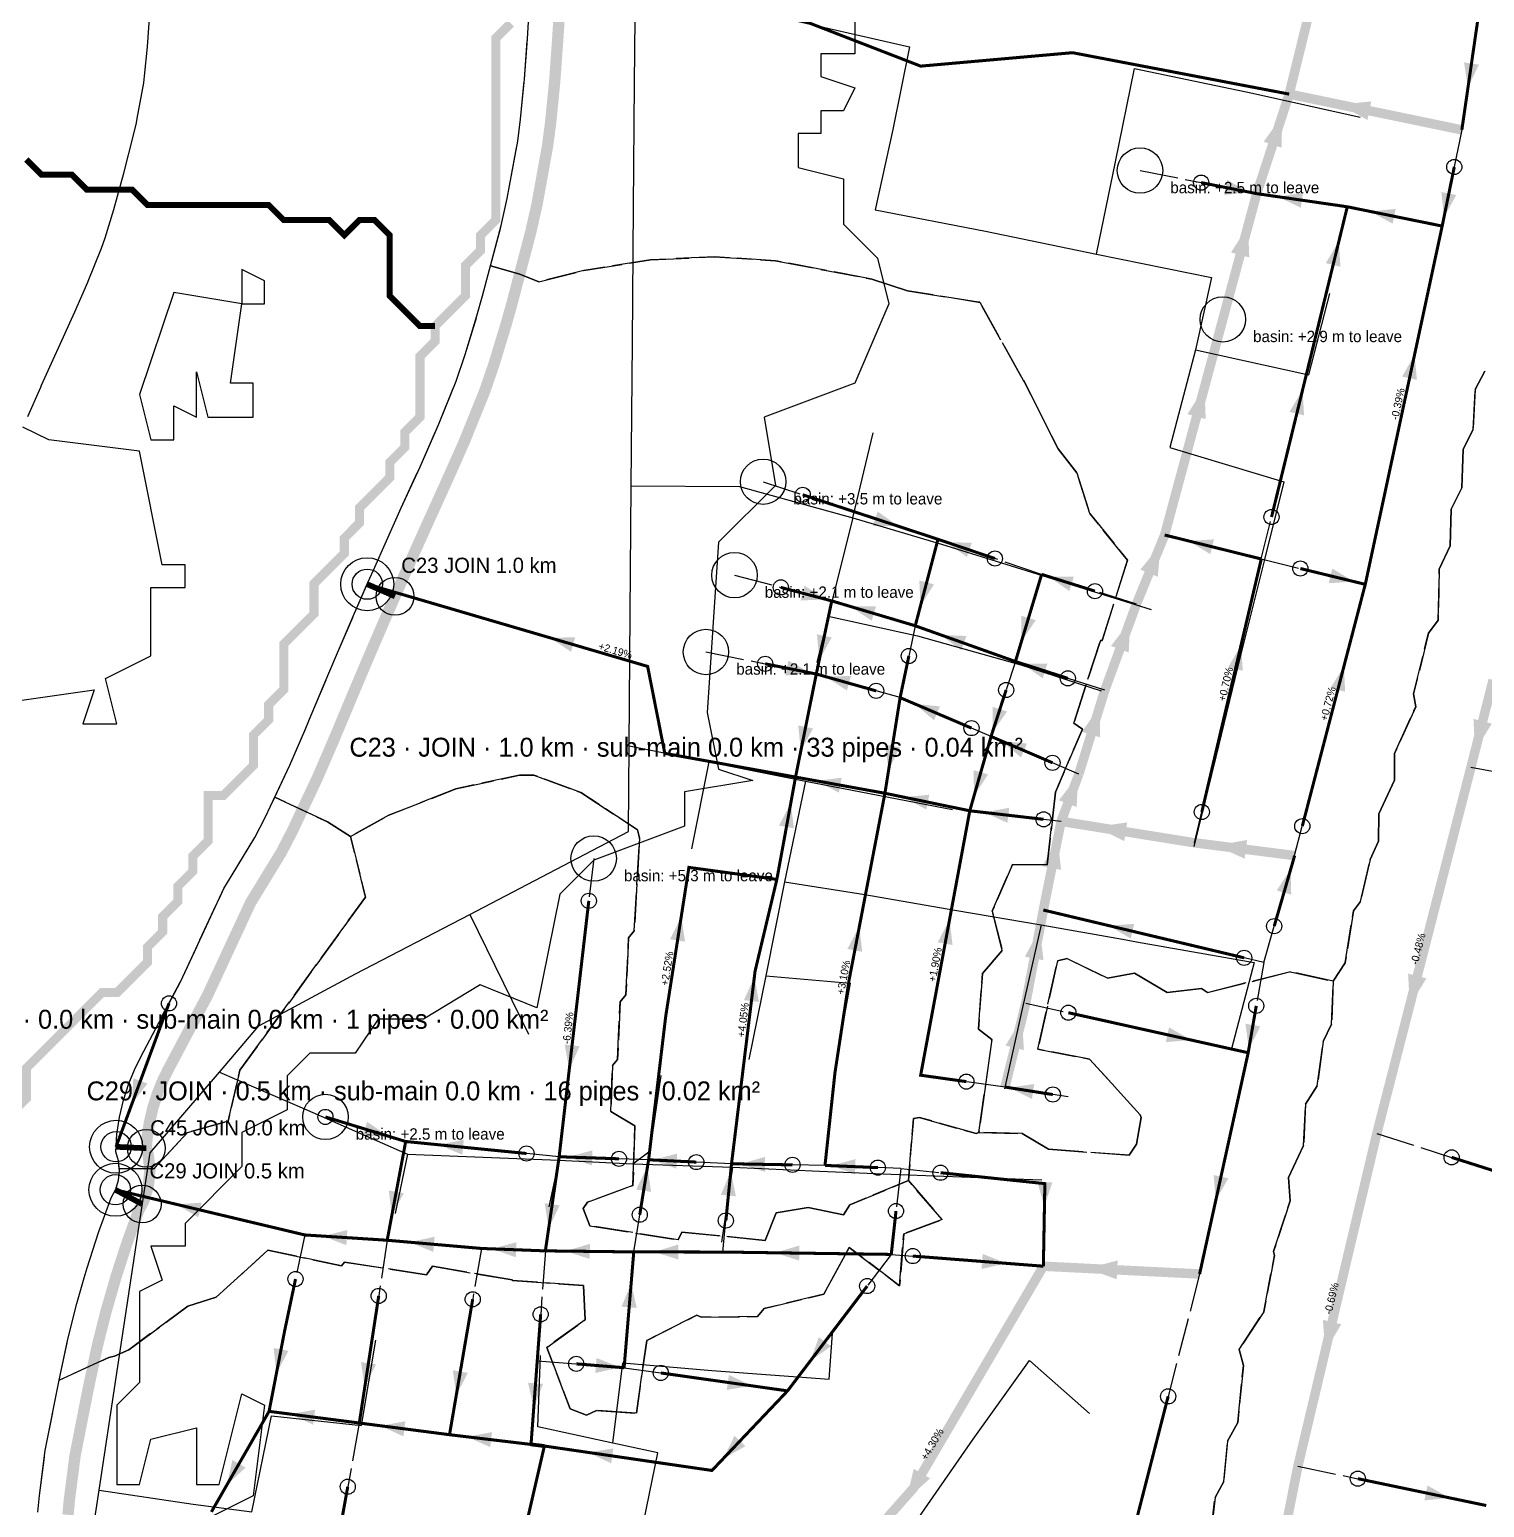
# Model space of a CAD drawing. Header units: metres. Extents: x 442821 to 452274, y 2561971 to 2571293.
# Drawn here: x 449924.7 to 450309.2, y 2568897 to 2569287.4 of the extents above; entities that cross this region are included whole.
import ezdxf
from ezdxf.enums import TextEntityAlignment as Align

# ---------------------------------------------------------------- set-up
doc = ezdxf.new("R2010")
doc.units = ezdxf.units.M
doc.header["$LTSCALE"] = 8
doc.linetypes.add('DASHDOT', pattern=[3.556, 2.54, -0.508, 0, -0.508])
doc.linetypes.add('DASHED', pattern=[1.524, 1.27, -0.254])
for name, color, linetype in [('A_ARROWS', 7, 'Continuous'), ('A_BASINS', 1, 'Continuous'), ('A_BRANCH', 7, 'Continuous'), ('A_BUILT_2006', 252, 'Continuous'), ('A_CATCH_LABEL', 7, 'Continuous'), ('A_CATCHMENTS', 7, 'Continuous'), ('A_DROPPED', 1, 'Continuous'), ('A_ENVELOPE', 3, 'Continuous'), ('A_GRADIENT', 8, 'Continuous'), ('A_HEAD_GAP', 8, 'Continuous'), ('A_HEADS', 8, 'Continuous'), ('A_JOIN_LINK', 6, 'Continuous'), ('A_LATERAL', 7, 'Continuous'), ('A_MAIN_PIPE', 5, 'Continuous'), ('A_OUTLET_LABEL', 7, 'Continuous'), ('A_OUTLETS', 7, 'Continuous'), ('A_STREAMS', 5, 'Continuous'), ('A_SUBMAIN', 7, 'Continuous'), ('A_WADI', 4, 'Continuous')]:
    doc.layers.add(name, color=color, linetype=linetype)

msp = doc.modelspace()

# ---------------------------------------------------------------- linework, layer by layer
at = {"layer": 'A_ARROWS', "color": 4}
for points in [[(450304.83, 2569272.15), (450303.77, 2569278.77), (450307.72, 2569278.19)], [(450270.93, 2569267.62), (450279.27, 2569268.45), (450278.25, 2569263.55)], [(450255.69, 2569264.62), (450255.58, 2569256.24), (450250.83, 2569257.8)], [(450247.04, 2569244.47), (450240.38, 2569243.76), (450241.16, 2569247.68)], [(450254.6, 2569243.27), (450261.23, 2569244.34), (450260.65, 2569240.38)], [(450298.48, 2569237.85), (450297.8, 2569244.52), (450301.72, 2569243.72)], [(450279.04, 2569239.38), (450285.71, 2569240.06), (450284.91, 2569236.14)], [(450246.7, 2569235.62), (450247.03, 2569227.25), (450242.21, 2569228.55)], [(450270.7, 2569231.48), (450271.12, 2569224.79), (450267.24, 2569225.74)], [(450290.71, 2569201.57), (450291.33, 2569194.89), (450287.41, 2569195.73)], [(450235.18, 2569192.9), (450235.51, 2569184.53), (450230.69, 2569185.83)], [(450261.1, 2569192.18), (450261.52, 2569185.48), (450257.64, 2569186.43)], [(450223.57, 2569151.22), (450222.86, 2569142.87), (450218.23, 2569144.76)], [(450231, 2569152.33), (450237.69, 2569152.73), (450236.73, 2569148.84)], [(450274.71, 2569141.58), (450268.01, 2569141.16), (450268.96, 2569145.04)], [(450215.58, 2569131.23), (450215.17, 2569122.86), (450210.48, 2569124.58)], [(450244.84, 2569124.72), (450245.32, 2569118.03), (450241.42, 2569118.94)], [(450272.04, 2569119.18), (450272.36, 2569112.48), (450268.49, 2569113.49)], [(450207.58, 2569108.8), (450207.61, 2569100.42), (450202.83, 2569101.89)], [(450201.87, 2569090.41), (450201.4, 2569082.05), (450196.72, 2569083.8)], [(450206.47, 2569076.76), (450214.77, 2569077.96), (450213.98, 2569073.02)], [(450196.41, 2569073.77), (450197.29, 2569065.43), (450192.38, 2569066.41)], [(450238.19, 2569071.85), (450246.45, 2569073.32), (450245.81, 2569068.36)], [(450257.97, 2569065.58), (450258.11, 2569058.87), (450254.27, 2569059.98)], [(450191.68, 2569049.87), (450192.65, 2569041.55), (450187.74, 2569042.48)], [(450209.94, 2569050.68), (450216.63, 2569051.15), (450215.71, 2569047.26)], [(450186.97, 2569026.18), (450187.47, 2569017.81), (450182.62, 2569019.01)], [(450183.59, 2569007.86), (450190.22, 2569008.85), (450189.6, 2569004.9)]]:
    msp.add_solid(points, dxfattribs=at)
at = {"layer": 'A_ARROWS', "color": 2}
for points in [[(450154.27, 2569156.22), (450147.57, 2569156.32), (450148.82, 2569160.12)], [(450167, 2569152.01), (450173.7, 2569151.85), (450172.42, 2569148.06)], [(450193.97, 2569142.92), (450200.68, 2569142.91), (450199.48, 2569139.1)], [(450135.18, 2569136.88), (450128.48, 2569136.59), (450129.51, 2569140.46)], [(450160.15, 2569135.18), (450159.84, 2569141.88), (450163.71, 2569140.86)], [(450141.69, 2569134.99), (450148.4, 2569135.08), (450147.26, 2569131.25)], [(450186.85, 2569125.85), (450186.78, 2569132.55), (450190.61, 2569131.4)], [(450062.22, 2569126.75), (450068.92, 2569126.87), (450067.79, 2569123.03)], [(450133.42, 2569120.98), (450132.79, 2569127.66), (450136.7, 2569126.83)], [(450165.58, 2569127.48), (450172.28, 2569127.21), (450170.94, 2569123.44)], [(450131.13, 2569117.47), (450124.46, 2569116.76), (450125.25, 2569120.68)], [(450186.96, 2569119.91), (450193.66, 2569119.86), (450192.44, 2569116.05)], [(450135.08, 2569116.47), (450141.79, 2569116.66), (450140.7, 2569112.81)], [(450158.62, 2569109.28), (450165.29, 2569108.61), (450163.72, 2569104.93)], [(450179.15, 2569101.78), (450179.23, 2569108.49), (450183.03, 2569107.25)], [(450128.53, 2569096.91), (450127.84, 2569103.58), (450131.76, 2569102.79)], [(450181.61, 2569099.47), (450188.28, 2569098.78), (450186.7, 2569095.11)], [(450151.73, 2569091.82), (450150.75, 2569098.45), (450154.7, 2569097.82)], [(450174.32, 2569085.04), (450174.15, 2569091.74), (450178, 2569090.64)], [(450132.64, 2569088.94), (450139.3, 2569089.77), (450138.58, 2569085.83)], [(450155.8, 2569084.62), (450162.47, 2569085.28), (450161.67, 2569081.36)], [(450125.87, 2569083.06), (450126.69, 2569076.41), (450122.76, 2569077.12)], [(450177, 2569080.59), (450183.59, 2569081.83), (450183.12, 2569077.86)], [(450096.93, 2569053.1), (450097.92, 2569046.47), (450093.97, 2569047.08)], [(450167.82, 2569052.22), (450168.62, 2569045.56), (450164.69, 2569046.29)], [(450143.99, 2569050.44), (450144.75, 2569043.78), (450140.82, 2569044.53)], [(450116.25, 2569037.11), (450117.46, 2569030.51), (450113.49, 2569031)], [(450089.34, 2568988.76), (450095.83, 2568990.45), (450095.64, 2568986.46)], [(450088, 2568986.96), (450088.96, 2568980.32), (450085.01, 2568980.96)], [(450112.65, 2568987.72), (450119.09, 2568989.61), (450119.02, 2568985.61)], [(450136.51, 2568987.27), (450142.98, 2568989), (450142.82, 2568985)], [(450110.01, 2568985.74), (450111.37, 2568979.17), (450107.39, 2568979.57)]]:
    msp.add_solid(points, dxfattribs=at)
at = {"layer": 'A_ARROWS', "color": 3}
for points in [[(450306.72, 2569096.92), (450306.26, 2569105.29), (450311.11, 2569104.06)], [(450289.43, 2569029.63), (450289, 2569038), (450293.85, 2569036.75)], [(450067.34, 2569012.7), (450066.09, 2569019.28), (450070.06, 2569018.82)], [(450019.45, 2568995.07), (450012.74, 2568995.04), (450013.91, 2568998.86)], [(450032.9, 2568992.78), (450039.46, 2568994.13), (450039.07, 2568990.15)], [(450066.99, 2568989.54), (450073.45, 2568991.32), (450073.31, 2568987.32)], [(450020.44, 2568974.07), (450019.65, 2568980.72), (450023.59, 2568979.99)], [(449963.54, 2568977.04), (449970.22, 2568977.5), (449969.3, 2568973.61)], [(450061.9, 2568970.74), (450060.84, 2568977.36), (450064.8, 2568976.78)], [(450002.17, 2568968.66), (450008.68, 2568970.24), (450008.43, 2568966.25)], [(450025.2, 2568967.04), (450031.75, 2568968.48), (450031.4, 2568964.49)], [(450046.88, 2568965.29), (450053.36, 2568967.04), (450053.2, 2568963.05)], [(450066.36, 2568964.69), (450072.79, 2568966.61), (450072.74, 2568962.61)], [(450089.79, 2568964.47), (450096.19, 2568966.46), (450096.18, 2568962.46)], [(450121.71, 2568964.25), (450128.13, 2568966.16), (450128.08, 2568962.16)], [(450083.69, 2568956.22), (450085.15, 2568949.68), (450081.17, 2568950.01)], [(450267.06, 2568938.16), (450266.48, 2568946.52), (450271.34, 2568945.36)], [(450080.76, 2568933.96), (450074.22, 2568932.48), (450074.54, 2568936.47)], [(450299.99, 2568899.48), (450293.31, 2568898.84), (450294.13, 2568902.75)]]:
    msp.add_solid(points, dxfattribs=at)
at = {"layer": 'A_ARROWS', "color": 1}
for points in [[(450231.64, 2569020.46), (450224.95, 2569019.9), (450225.82, 2569023.81)], [(450246.91, 2569018.11), (450246.02, 2569024.76), (450249.97, 2569024.08)], [(449951.78, 2569003.65), (449952.12, 2569010.35), (449955.88, 2569008.96)], [(450192.9, 2568976.51), (450191.01, 2568982.94), (450195.01, 2568982.87)], [(450238.18, 2568978.11), (450237.6, 2568984.79), (450241.5, 2568983.94)], [(450182.81, 2568961.46), (450176.27, 2568959.96), (450176.58, 2568963.95)], [(450204.14, 2568960.12), (450212.25, 2568962.22), (450212, 2568957.23)], [(449989.96, 2568932.43), (449989.21, 2568939.09), (449993.14, 2568938.33)], [(450131.02, 2568935.65), (450133.3, 2568941.96), (450136.48, 2568939.54)], [(450013.3, 2568928.75), (450012.29, 2568935.38), (450016.24, 2568934.77)], [(450037.47, 2568926.55), (450036.58, 2568933.2), (450040.52, 2568932.52)], [(450115.58, 2568929.09), (450108.96, 2568928.01), (450109.52, 2568931.97)], [(450057.95, 2568923.37), (450056.43, 2568929.9), (450060.42, 2568929.61)], [(449993.58, 2568921.63), (450000.18, 2568922.79), (449999.67, 2568918.83)], [(450017.42, 2568918.55), (450024.02, 2568919.71), (450023.51, 2568915.74)], [(450040.33, 2568915.63), (450046.93, 2568916.86), (450046.45, 2568912.89)], [(450108.04, 2568909.89), (450111, 2568915.9), (450113.9, 2568913.15)], [(450072.37, 2568911.5), (450078.99, 2568912.55), (450078.41, 2568908.6)], [(449976.87, 2568902.94), (449978.32, 2568909.48), (449981.79, 2568907.49)], [(450156.47, 2568899), (450158.35, 2568907.16), (450162.67, 2568904.64)]]:
    msp.add_solid(points, dxfattribs=at)
at = {"layer": 'A_BASINS', "color": 1}
for centre in [(450218.16, 2569250.2), (450240.03, 2569210.86), (450118.57, 2569167.97), (450111, 2569143.3), (450103.45, 2569122.99), (450073.79, 2569068.41), (450002.9, 2569000.14)]:
    msp.add_circle(centre, 6, dxfattribs=at)
at = {"layer": 'A_BRANCH', "color": 4, "const_width": 0.8}
for points in [[(450308.7, 2569298.87), (450303.2, 2569260.93)], [(450301.2, 2569251.14), (450298, 2569235.52)], [(450252.91, 2569158.65), (450264.98, 2569208.05)], [(450234.49, 2569080.72), (450250.2, 2569147.56)], [(450261.04, 2569076.98), (450277.68, 2569140.86)]]:
    msp.add_lwpolyline(points, dxfattribs=at)
at = {"layer": 'A_BRANCH', "color": 2, "const_width": 0.8}
for points in [[(450179.81, 2569147.67), (450164.77, 2569152.76)], [(450206.24, 2569139.07), (450192.16, 2569143.49)], [(450199.08, 2569116.02), (450185.23, 2569120.47)], [(450148.43, 2569112.71), (450132.61, 2569117.17)], [(450173.62, 2569102.88), (450154.76, 2569110.93)], [(450195.03, 2569093.71), (450178.79, 2569100.67)], [(450172.27, 2569009.47), (450160.19, 2569011.16), (450173.17, 2569081.03)], [(450192.67, 2569078.77), (450173.17, 2569081.03)], [(450085.96, 2568974.31), (450088.3, 2568988.82)], [(450100.9, 2568988.21), (450088.3, 2568988.82)], [(450108.72, 2568972.76), (450110.21, 2568987.76)], [(450126.32, 2568987.48), (450110.21, 2568987.76)], [(450148.89, 2568986.75), (450134.91, 2568987.33)]]:
    msp.add_lwpolyline(points, dxfattribs=at)
at = {"layer": 'A_BRANCH', "color": 4, "linetype": 'DASHED', "const_width": 0.8}
for points in [[(450260.52, 2569145.04), (450277.68, 2569140.86)], [(450253.62, 2569050.55), (450259.02, 2569069.19)], [(450245.67, 2569042.18), (450192.61, 2569054.81)]]:
    msp.add_lwpolyline(points, dxfattribs=at)
at = {"layer": 'A_BRANCH', "color": 2, "linetype": 'DASHED', "const_width": 0.8}
for points in [[(450157.07, 2569121.92), (450154.76, 2569110.93)], [(450182.78, 2569112.95), (450178.79, 2569100.67)]]:
    msp.add_lwpolyline(points, dxfattribs=at)
at = {"layer": 'A_BRANCH', "color": 1, "linetype": 'DASHED', "const_width": 0.8}
for points in [[(450199.22, 2569027.68), (450246.74, 2569017.1)], [(450165.45, 2568985.4), (450193.01, 2568982.52), (450192.62, 2568960.7)], [(450158.11, 2568963.38), (450192.62, 2568960.7)], [(450225.59, 2568926.3), (450209.83, 2568864.95), (450208.13, 2568791.77)]]:
    msp.add_lwpolyline(points, dxfattribs=at)
at = {"layer": 'A_BRANCH', "color": 3, "const_width": 0.8}
for points in [[(450056.03, 2568990.48), (450024.11, 2568993.65)], [(450080.47, 2568989.08), (450064.66, 2568989.62)], [(450300.49, 2568989.46), (450321.36, 2568982.82)], [(450275.72, 2568904.56), (450309.64, 2568897.47)]]:
    msp.add_lwpolyline(points, dxfattribs=at)
at = {"layer": 'A_BRANCH', "color": 1, "const_width": 0.8}
for points in [[(449995, 2568957.31), (449992.14, 2568943.72), (449988.01, 2568922.35)], [(450146.07, 2568955.46), (450125.02, 2568927.76)], [(450016.98, 2568952.85), (450011.85, 2568919.27)], [(450041.82, 2568951.96), (450035.69, 2568916.18)], [(450059.78, 2568947.98), (450057.23, 2568913.61)], [(450091.52, 2568932.5), (450125.02, 2568927.76)], [(450008.8, 2568902.44), (450006.3, 2568888.61)]]:
    msp.add_lwpolyline(points, dxfattribs=at)
at = {"layer": 'A_BUILT_2006', "color": 252}
for points in [[(450084.61, 2569273.26), (450084.82, 2569299.19)], [(450121.74, 2569290.94), (450157.28, 2569282.86)], [(450157.28, 2569282.86), (450152.84, 2569261.02)], [(450211.68, 2569252.53), (450216.71, 2569277.13)], [(450216.71, 2569277.13), (450247.87, 2569270.64)], [(450084.33, 2569240.57), (450084.61, 2569273.26)], [(450247.87, 2569270.64), (450276.3, 2569264.28)], [(450152.84, 2569261.02), (450148.17, 2569239.82)], [(450206.7, 2569228.06), (450211.68, 2569252.53)], [(450084.04, 2569204.72), (450084.33, 2569240.57)], [(450148.17, 2569239.82), (450177.34, 2569234.17)], [(450177.34, 2569234.17), (450206.7, 2569228.06)], [(450206.7, 2569228.06), (450237.06, 2569221.97)], [(450237.06, 2569221.97), (450232.83, 2569202.83)], [(450262.79, 2569196.24), (450268.31, 2569217.71)], [(450083.72, 2569166.92), (450084.04, 2569204.72)], [(450232.83, 2569202.83), (450226.07, 2569177.03)], [(450232.83, 2569202.83), (450262.79, 2569196.24)], [(450142.31, 2569158.46), (450147.63, 2569180.93)], [(450226.07, 2569177.03), (450256.17, 2569167.93)], [(450083.44, 2569133.15), (450083.72, 2569166.92)], [(450083.72, 2569166.92), (450112.3, 2569166.69)], [(450112.3, 2569166.69), (450142.31, 2569158.46)], [(450256.17, 2569167.93), (450250.99, 2569147.1)], [(450142.31, 2569158.46), (450135.76, 2569132.46)], [(450142.31, 2569158.46), (450165.66, 2569151.44)], [(450165.66, 2569151.44), (450189.51, 2569144.09)], [(450250.99, 2569147.1), (450243.88, 2569118.93)], [(450189.51, 2569144.09), (450221.13, 2569134.18)], [(450083.15, 2569098.15), (450083.44, 2569133.15)], [(450135.76, 2569132.46), (450132.76, 2569120.19)], [(450135.76, 2569132.46), (450159.36, 2569127.29)], [(450159.36, 2569127.29), (450186.62, 2569119.62)], [(450186.62, 2569119.62), (450207.92, 2569112.75)], [(450243.88, 2569118.93), (450238.2, 2569095.3)], [(450082.96, 2569075.55), (450083.15, 2569098.15)], [(450083.15, 2569098.15), (450104.21, 2569093.99)], [(450238.2, 2569095.3), (450232.35, 2569071.56)], [(450104.21, 2569093.99), (450099.61, 2569070.95)], [(450104.21, 2569093.99), (450129.77, 2569088.83)], [(450129.77, 2569088.83), (450124.25, 2569062.27)], [(450129.77, 2569088.83), (450168.57, 2569081.38)], [(450067.67, 2569067.54), (450082.96, 2569075.55)], [(450041.09, 2569053.62), (450067.67, 2569067.54)], [(450124.25, 2569062.27), (450119.24, 2569037.45)], [(450124.25, 2569062.27), (450145.45, 2569058.89)], [(450145.45, 2569058.89), (450169.21, 2569054.78)], [(450010.83, 2569037.91), (450041.09, 2569053.62)], [(450041.09, 2569053.62), (450056.55, 2569022.03)], [(450169.21, 2569054.78), (450192.05, 2569050.91)], [(450192.05, 2569050.91), (450187.12, 2569029.03)], [(450192.05, 2569050.91), (450213.51, 2569047.08), (450217.2, 2569046.44)], [(450217.2, 2569046.44), (450248.32, 2569040.97)], [(450248.32, 2569040.97), (450242.35, 2569018.13)], [(449985.29, 2569024.17), (450010.83, 2569037.91)], [(450119.24, 2569037.45), (450114.79, 2569015.3)], [(450119.24, 2569037.45), (450141.52, 2569035.46)], [(450141.52, 2569035.46), (450137.63, 2569013.58)], [(450187.12, 2569029.03), (450182.32, 2569007.56)], [(449974.89, 2569012.01), (449985.29, 2569024.17)], [(449956.61, 2568990.64), (449974.89, 2569012.01)], [(449974.89, 2569012.01), (449997.41, 2569002.25)], [(450088.7, 2568991.21), (450091.64, 2569011.07)], [(449997.41, 2569002.25), (450024.63, 2568990.29)], [(449952.11, 2568960.98), (449956.61, 2568990.64)], [(450024.63, 2568990.29), (450021.37, 2568974.6)], [(450024.63, 2568990.29), (450064.6, 2568988.7)], [(450084.17, 2568987.76), (450088.7, 2568991.21)], [(450064.6, 2568988.7), (450061.94, 2568976.41)], [(450064.6, 2568988.7), (450084.17, 2568987.76)], [(450084.17, 2568987.76), (450110.5, 2568986.88)], [(450110.5, 2568986.88), (450107.57, 2568967.07)], [(450110.5, 2568986.88), (450133.42, 2568985.85)], [(450133.42, 2568985.85), (450154.54, 2568984.96)], [(450154.54, 2568984.96), (450192.22, 2568983.54)], [(449947.61, 2568931.32), (449952.11, 2568960.98)], [(450136.03, 2568930.89), (450136.92, 2568942.96)], [(450012.39, 2568918.65), (450016.18, 2568941.15)], [(450059.03, 2568918.27), (450059.77, 2568937.15)], [(450078.88, 2568913.94), (450081.49, 2568935.21)], [(450081.49, 2568935.21), (450105.01, 2568933.12)], [(450174.04, 2568915.03), (450188.99, 2568935.78)], [(450188.99, 2568935.78), (450204.85, 2568921.78)], [(449943.09, 2568901.51), (449947.61, 2568931.32)], [(450105.01, 2568933.12), (450136.03, 2568930.89)], [(449983.49, 2568895.8), (449988.64, 2568921.2)], [(449988.64, 2568921.2), (450012.39, 2568918.65)], [(450078.88, 2568913.94), (450059.03, 2568918.27)], [(450090.78, 2568911.35), (450078.88, 2568913.94)], [(450157.47, 2568891.16), (450174.04, 2568915.03)], [(450083.94, 2568878.29), (450090.78, 2568911.35)], [(449937.84, 2568866.9), (449943.09, 2568901.51)], [(449943.09, 2568901.51), (449967.97, 2568897.82)], [(449967.97, 2568897.82), (449983.49, 2568895.8)]]:
    msp.add_lwpolyline(points, dxfattribs=at)
at = {"layer": 'A_CATCHMENTS', "color": 4, "linetype": 'DASHED'}
msp.add_lwpolyline([(450309.26, 2569197.18), (450306.76, 2569192.38), (450306.21, 2569181.79), (450303.58, 2569176.56), (450303.16, 2569166.4), (450300.41, 2569160.74), (450300.1, 2569151.01), (450297.24, 2569144.91), (450296.94, 2569131.39), (450294.39, 2569127.98), (450290.46, 2569111.95), (450291, 2569108.52), (450285.44, 2569096.2), (450285.37, 2569089.15), (450281.3, 2569080.23), (450281.2, 2569073.02), (450278.96, 2569068.15), (450276.38, 2569057.06), (450274.56, 2569054.59), (450272.35, 2569040.9), (450269.21, 2569035.97), (450257.91, 2569038.51), (450235.97, 2569032.98), (450234.39, 2569034.07), (450225.35, 2569033.05), (450216.66, 2569038.09), (450209.57, 2569036.82), (450198.9, 2569041.97), (450196.36, 2569041.35), (450191.16, 2569018.01), (450204.81, 2569015.42), (450218.16, 2569000.72), (450218.46, 2568999.97), (450217.21, 2568992.94), (450215.3, 2568990), (450193.95, 2568991.64), (450187.03, 2568995.74), (450175.59, 2568996.02), (450179.04, 2569020.64), (450175.45, 2569023.36), (450176.51, 2569038.07), (450181.75, 2569044.11), (450179.09, 2569054.52), (450184.47, 2569066.81), (450193.62, 2569066.79), (450195.84, 2569085.91), (450195.81, 2569085.93), (450202.94, 2569102.57), (450200.67, 2569104.21), (450207.67, 2569125.99), (450208.17, 2569126.04), (450214.83, 2569147.26), (450204.93, 2569159.56), (450201.48, 2569170.33), (450196.52, 2569176.69), (450187.55, 2569194.46), (450187.35, 2569194.71), (450175.8, 2569215.42), (450175.49, 2569215.43), (450156.67, 2569218.45), (450147.31, 2569221.5), (450121.84, 2569226.38), (450105.69, 2569227.42), (450088.81, 2569226.57), (450071.19, 2569223.81), (450059.27, 2569220.79), (450059.27, 2569220.79), (450054.23, 2569222.77), (450046.54, 2569225.04), (450049.35, 2569235.7), (450050.96, 2569242.78), (450051.57, 2569246.16), (450053.71, 2569257.97), (450054.46, 2569263.73), (450055.51, 2569274.35), (450056.28, 2569285.03), (450056.65, 2569291)], dxfattribs=at)
at = {"layer": 'A_CATCHMENTS', "color": 2, "linetype": 'DASHED'}
msp.add_lwpolyline([(450096.14, 2568967.63), (450072.78, 2568971.39), (450071.01, 2568975.99), (450072.16, 2568977.59), (450084.15, 2568982.04), (450084.68, 2568997.76), (450078.29, 2569001.57), (450078.76, 2569013.69), (450080.11, 2569015.33), (450080.78, 2569030.58), (450082.28, 2569032.4), (450083.03, 2569047.46), (450084.51, 2569049.27), (450085.92, 2569073.87), (450085.4, 2569076.01), (450070.43, 2569085.82), (450057.94, 2569090.45), (450054.16, 2569090.41), (450037.4, 2569086.83), (450019.63, 2569079.84), (450009.56, 2569074.25), (450003.41, 2569078.12), (449989.55, 2569084.67), (449993.5, 2569093.08), (449997.75, 2569102.89), (449999.17, 2569106.29), (450003.81, 2569117.35), (450006.09, 2569122.73), (450010.34, 2569132.63), (450014.65, 2569142.5), (450015.59, 2569144.61), (450019.03, 2569152.35), (450022.95, 2569161.04), (450027.91, 2569171.95), (450032.2, 2569181.63), (450032.94, 2569183.45), (450037.44, 2569194.57), (450039.85, 2569201.56), (450042.95, 2569211.77), (450044.44, 2569217.06), (450046.3, 2569224.09), (450046.54, 2569225.04), (450054.23, 2569222.77), (450059.27, 2569220.79), (450071.19, 2569223.81), (450088.81, 2569226.57), (450105.69, 2569227.42), (450121.84, 2569226.38), (450147.31, 2569221.5), (450156.67, 2569218.45), (450175.49, 2569215.43), (450175.8, 2569215.42), (450187.35, 2569194.71), (450187.55, 2569194.46), (450196.52, 2569176.69), (450201.48, 2569170.33), (450204.93, 2569159.56), (450214.83, 2569147.26), (450208.17, 2569126.04), (450207.67, 2569125.99), (450200.67, 2569104.21), (450202.94, 2569102.57), (450195.81, 2569085.93), (450195.84, 2569085.91), (450193.62, 2569066.79), (450184.47, 2569066.81), (450179.09, 2569054.52), (450181.75, 2569044.11), (450176.51, 2569038.07), (450175.45, 2569023.36), (450179.04, 2569020.64), (450175.59, 2568996.02), (450174.83, 2568995.74), (450159.89, 2568999.98), (450158.28, 2568999.74), (450156.95, 2568983.38), (450141.48, 2568976.92), (450139.76, 2568974.25), (450130.42, 2568976.17), (450121.99, 2568974.78), (450119.07, 2568967.53), (450097.08, 2568969.72), (450096.14, 2568967.63)], close=True, dxfattribs=at)
at = {"layer": 'A_CATCHMENTS', "color": 3, "linetype": 'DASHED'}
msp.add_lwpolyline([(450236.73, 2568888.53), (450237.99, 2568899.62), (450240.27, 2568903.8), (450241.31, 2568914.43), (450243.97, 2568919.38), (450245.48, 2568934.49), (450244.37, 2568938.71), (450250.88, 2568948.68), (450253.65, 2568963.49), (450253.44, 2568964.56), (450257.84, 2568977.97), (450257.37, 2568984.13), (450261.39, 2568992.6), (450261.92, 2569003.55), (450264.97, 2569008.4), (450266.57, 2569020.07), (450268.79, 2569024.62), (450269.21, 2569035.97), (450272.35, 2569040.9), (450274.56, 2569054.59), (450276.38, 2569057.06), (450278.96, 2569068.15), (450281.2, 2569073.02), (450281.3, 2569080.23), (450285.37, 2569089.15), (450285.44, 2569096.2), (450291, 2569108.52), (450290.46, 2569111.95), (450294.39, 2569127.98), (450296.94, 2569131.39), (450297.24, 2569144.91), (450300.1, 2569151.01), (450300.41, 2569160.74), (450303.16, 2569166.4), (450303.58, 2569176.56), (450306.21, 2569181.79), (450306.76, 2569192.38), (450309.26, 2569197.18)], dxfattribs=at)
msp.add_lwpolyline([(449980.29, 2569012.47), (450013.48, 2569058.2), (450009.56, 2569074.25), (450019.63, 2569079.84), (450037.4, 2569086.83), (450054.16, 2569090.41), (450057.94, 2569090.45), (450070.43, 2569085.82), (450085.4, 2569076.01), (450085.92, 2569073.87), (450084.51, 2569049.27), (450083.03, 2569047.46), (450082.28, 2569032.4), (450080.78, 2569030.58), (450080.11, 2569015.33), (450078.76, 2569013.69), (450078.29, 2569001.57), (450084.68, 2568997.76), (450084.15, 2568982.04), (450072.16, 2568977.59), (450071.01, 2568975.99), (450072.78, 2568971.39), (450096.14, 2568967.63), (450097.08, 2568969.72), (450119.07, 2568967.53), (450121.99, 2568974.78), (450130.42, 2568976.17), (450139.76, 2568974.25), (450141.48, 2568976.92), (450156.95, 2568983.38), (450165.84, 2568973.04), (450155.71, 2568969.26), (450154.64, 2568955.54), (450141.32, 2568965.67), (450134.57, 2568953.28), (450118.82, 2568949.52), (450117.06, 2568947.38), (450102.15, 2568947.22), (450101.06, 2568947.78), (450087.79, 2568941.08), (450085.06, 2568921.84), (450074.55, 2568922.56), (450071.88, 2568921.36), (450067.61, 2568923.02), (450061.39, 2568939.22), (450071.55, 2568946.52), (450071.08, 2568955.57), (450052.35, 2568956.96), (450052.27, 2568957.08), (450031.17, 2568960.7), (450029.62, 2568958.45), (450007.92, 2568961.76), (450007.16, 2568960.84), (449987.68, 2568964.93), (449974.07, 2568952.54), (449966.52, 2568950.11), (449950.91, 2568938.61), (449947.15, 2568936.96), (449945.67, 2568936.6), (449932.51, 2568930.56), (449934.83, 2568941.41), (449937.22, 2568950.89), (449939.16, 2568957.63), (449939.92, 2568960.29), (449942.95, 2568969.59), (449946.28, 2568978.78), (449947.48, 2568981.02), (449948.22, 2568983.46), (449948.47, 2568985.99), (449948.41, 2568986.55), (449957.54, 2568986.42), (449966.47, 2568996.04), (449977.21, 2568999.02), (449980.29, 2569012.47)], close=True, dxfattribs=at)
at = {"layer": 'A_CATCHMENTS', "color": 1, "linetype": 'DASHED'}
msp.add_lwpolyline([(450003.41, 2569078.12), (450009.56, 2569074.25), (450013.48, 2569058.2), (449980.29, 2569012.47), (449977.21, 2568999.02), (449966.47, 2568996.04), (449957.54, 2568986.42), (449948.41, 2568986.55), (449948.22, 2568988.52), (449947.48, 2568990.96), (449947.82, 2568995.55), (449948.51, 2569000.11), (449949.57, 2569004.6), (449950.97, 2569008.99), (449952.41, 2569012.57), (449954.08, 2569016.04), (449964.6, 2569035.87), (449976.05, 2569060.53), (449977.99, 2569063.7), (449984.24, 2569073.94), (449987.08, 2569079.4), (449988.4, 2569082.22), (449989.55, 2569084.67), (450003.41, 2569078.12)], close=True, dxfattribs=at)
msp.add_lwpolyline([(449926.9, 2568895.74), (449927.31, 2568900.15), (449928.86, 2568912.05), (449932.42, 2568930.12), (449932.51, 2568930.56), (449945.67, 2568936.6), (449947.15, 2568936.96), (449950.91, 2568938.61), (449966.52, 2568950.11), (449974.07, 2568952.54), (449987.68, 2568964.93), (450007.16, 2568960.84), (450007.92, 2568961.76), (450029.62, 2568958.45), (450031.17, 2568960.7), (450052.27, 2568957.08), (450052.35, 2568956.96), (450071.08, 2568955.57), (450071.55, 2568946.52), (450061.39, 2568939.22), (450067.61, 2568923.02), (450071.88, 2568921.36), (450074.55, 2568922.56), (450085.06, 2568921.84), (450087.79, 2568941.08), (450101.06, 2568947.78), (450102.15, 2568947.22), (450117.06, 2568947.38), (450118.82, 2568949.52), (450134.57, 2568953.28), (450141.32, 2568965.67), (450154.64, 2568955.54), (450155.71, 2568969.26), (450165.84, 2568973.04), (450156.95, 2568983.38), (450158.28, 2568999.74), (450159.89, 2568999.98), (450174.83, 2568995.74), (450175.59, 2568996.02), (450187.03, 2568995.74), (450193.95, 2568991.64), (450215.3, 2568990), (450217.21, 2568992.94), (450218.46, 2568999.97), (450218.16, 2569000.72), (450204.81, 2569015.42), (450191.16, 2569018.01), (450196.36, 2569041.35), (450198.9, 2569041.97), (450209.57, 2569036.82), (450216.66, 2569038.09), (450225.35, 2569033.05), (450234.39, 2569034.07), (450235.97, 2569032.98), (450257.91, 2569038.51), (450269.21, 2569035.97), (450268.79, 2569024.62), (450266.57, 2569020.07), (450264.97, 2569008.4), (450261.92, 2569003.55), (450261.39, 2568992.6), (450257.37, 2568984.13), (450257.84, 2568977.97), (450253.44, 2568964.56), (450253.65, 2568963.49), (450250.88, 2568948.68), (450244.37, 2568938.71), (450245.48, 2568934.49), (450243.97, 2568919.38), (450241.31, 2568914.43), (450240.27, 2568903.8), (450237.99, 2568899.62), (450236.73, 2568888.53)], dxfattribs=at)
at = {"layer": 'A_DROPPED', "color": 1, "const_width": 1}
msp.add_lwpolyline([(450057.23, 2568913.61), (450060.76, 2568913.19)], dxfattribs=at)
at = {"layer": 'A_ENVELOPE', "color": 3}
msp.add_lwpolyline([(449926.9, 2568895.74), (449927.31, 2568900.15), (449928.86, 2568912.05), (449932.42, 2568930.12), (449934.83, 2568941.41), (449937.22, 2568950.89), (449939.16, 2568957.63), (449939.92, 2568960.29), (449942.95, 2568969.59), (449946.28, 2568978.78), (449947.48, 2568981.02), (449948.22, 2568983.46), (449948.47, 2568985.99), (449948.22, 2568988.52), (449947.48, 2568990.96), (449947.82, 2568995.55), (449948.51, 2569000.11), (449949.57, 2569004.6), (449950.97, 2569008.99), (449952.41, 2569012.57), (449954.08, 2569016.04), (449964.6, 2569035.87), (449976.05, 2569060.53), (449977.99, 2569063.7), (449984.24, 2569073.94), (449987.08, 2569079.4), (449988.4, 2569082.22), (449993.5, 2569093.08), (449997.75, 2569102.89), (449999.17, 2569106.29), (450003.81, 2569117.35), (450006.09, 2569122.73), (450010.34, 2569132.63), (450014.65, 2569142.5), (450015.59, 2569144.61), (450019.03, 2569152.35), (450022.95, 2569161.04), (450027.91, 2569171.95), (450032.2, 2569181.63), (450032.94, 2569183.45), (450037.44, 2569194.57), (450039.85, 2569201.56), (450042.95, 2569211.77), (450044.44, 2569217.06), (450046.3, 2569224.09), (450049.35, 2569235.7), (450050.96, 2569242.78), (450051.57, 2569246.16), (450053.71, 2569257.97), (450054.46, 2569263.73), (450055.51, 2569274.35), (450056.28, 2569285.03), (450056.65, 2569291)], dxfattribs=at)
at = {"layer": 'A_HEAD_GAP', "color": 8, "linetype": 'DASHED'}
for points in [[(450303.2, 2569260.93), (450301.2, 2569251.14)], [(450218.16, 2569250.2), (450234.32, 2569247)], [(450118.57, 2569167.97), (450129.02, 2569164.53)], [(450250.2, 2569147.56), (450252.91, 2569158.65)], [(450192.16, 2569143.49), (450179.81, 2569147.67)], [(450250.2, 2569147.56), (450260.52, 2569145.04)], [(450111, 2569143.3), (450123.24, 2569140.05)], [(450217.2, 2569135.64), (450206.24, 2569139.07)], [(450158.76, 2569129.91), (450157.07, 2569121.92)], [(450103.45, 2569122.99), (450119.11, 2569119.87)], [(450185.23, 2569120.47), (450182.78, 2569112.95)], [(450208.85, 2569112.88), (450199.08, 2569116.02)], [(450154.76, 2569110.93), (450148.43, 2569112.71)], [(450178.79, 2569100.67), (450173.62, 2569102.88)], [(450201.99, 2569090.73), (450195.03, 2569093.71)], [(450305.61, 2569092.55), (450323.98, 2569089.16)], [(450232.58, 2569072.57), (450234.49, 2569080.72)], [(450197.3, 2569078.23), (450192.67, 2569078.77)], [(450259.02, 2569069.19), (450261.04, 2569076.98)], [(450073.79, 2569068.41), (450072.5, 2569057.24)], [(450250.84, 2569040.95), (450253.62, 2569050.55)], [(450250.84, 2569040.95), (450245.67, 2569042.18)], [(450250.84, 2569040.95), (450248.87, 2569029.49)], [(450187.96, 2569030.19), (450199.22, 2569027.68)], [(450182.48, 2569008.04), (450172.27, 2569009.47)], [(450199.19, 2569005.42), (450195.13, 2569006.05)], [(450280.72, 2568995.75), (450300.49, 2568989.46)], [(450064.66, 2568989.62), (450056.03, 2568990.48)], [(450088.3, 2568988.82), (450080.47, 2568989.08)], [(450110.21, 2568987.76), (450100.9, 2568988.21)], [(450134.91, 2568987.33), (450126.32, 2568987.48)], [(450154.91, 2568986.5), (450148.89, 2568986.75)], [(450154.91, 2568986.5), (450153.68, 2568975.28)], [(450154.91, 2568986.5), (450165.45, 2568985.4)], [(450084.38, 2568964.48), (450085.96, 2568974.31)], [(450107.9, 2568964.44), (450108.72, 2568972.76)], [(449997.45, 2568968.96), (449995, 2568957.31)], [(450019.22, 2568967.56), (450016.98, 2568952.85)], [(450044.12, 2568965.39), (450041.82, 2568951.96)], [(450061.02, 2568964.75), (450059.78, 2568947.98)], [(450152.42, 2568963.82), (450146.07, 2568955.46)], [(450152.42, 2568963.82), (450158.11, 2568963.38)], [(450233.9, 2568958.64), (450225.59, 2568926.3)], [(450058.91, 2568935.72), (450069.18, 2568934.9)], [(450081.83, 2568933.88), (450091.52, 2568932.5)], [(450011.85, 2568919.27), (450008.8, 2568902.44)], [(450259.88, 2568907.87), (450275.72, 2568904.56)]]:
    msp.add_lwpolyline(points, dxfattribs=at)
at = {"layer": 'A_HEADS', "color": 4}
for centre in [(450301.2, 2569251.14), (450234.32, 2569247), (450252.91, 2569158.65), (450260.52, 2569145.04), (450234.49, 2569080.72), (450261.04, 2569076.98), (450253.62, 2569050.55), (450245.67, 2569042.18), (450195.13, 2569006.05)]:
    msp.add_circle(centre, 2, dxfattribs=at)
at = {"layer": 'A_HEADS', "color": 2}
for centre in [(450129.02, 2569164.53), (450179.81, 2569147.67), (450123.24, 2569140.05), (450206.24, 2569139.07), (450157.07, 2569121.92), (450119.11, 2569119.87), (450148.43, 2569112.71), (450182.78, 2569112.95), (450199.08, 2569116.02), (450173.62, 2569102.88), (450195.03, 2569093.71), (450192.67, 2569078.77), (450172.27, 2569009.47), (450100.9, 2568988.21), (450126.32, 2568987.48), (450148.89, 2568986.75), (450085.96, 2568974.31), (450108.72, 2568972.76)]:
    msp.add_circle(centre, 2, dxfattribs=at)
at = {"layer": 'A_HEADS', "color": 3}
for centre in [(450072.5, 2569057.24), (450002.9, 2569000.14), (450056.03, 2568990.48), (450080.47, 2568989.08), (450300.49, 2568989.46), (450153.68, 2568975.28), (450069.18, 2568934.9), (450275.72, 2568904.56)]:
    msp.add_circle(centre, 2, dxfattribs=at)
at = {"layer": 'A_HEADS', "color": 1}
for centre in [(449961.56, 2569030.14), (450199.22, 2569027.68), (450248.87, 2569029.49), (450165.45, 2568985.4), (450158.11, 2568963.38), (449995, 2568957.31), (450016.98, 2568952.85), (450146.07, 2568955.46), (450041.82, 2568951.96), (450059.78, 2568947.98), (450091.52, 2568932.5), (450225.59, 2568926.3), (450008.8, 2568902.44)]:
    msp.add_circle(centre, 2, dxfattribs=at)
at = {"layer": 'A_JOIN_LINK', "color": 6, "const_width": 1.5}
for points in [[(450013.95, 2569140.9), (450021.28, 2569137.69)], [(449947.58, 2568992.25), (449955.57, 2568991.86)], [(449947.41, 2568980.89), (449954.47, 2568977.12)]]:
    msp.add_lwpolyline(points, dxfattribs=at)
at = {"layer": 'A_JOIN_LINK', "color": 6}
for centre in [(450021.28, 2569137.69), (449955.57, 2568991.86), (449954.47, 2568977.12)]:
    msp.add_circle(centre, 5, dxfattribs=at)
at = {"layer": 'A_LATERAL', "color": 4, "linetype": 'DASHDOT', "const_width": 0.8}
for points in [[(450068.98, 2569494.96), (450067.54, 2569446.16), (450058.29, 2569317.23), (450160.19, 2569277.78), (450200.31, 2569281.33), (450257.57, 2569270.39)], [(450234.32, 2569247), (450248.99, 2569244.09)], [(450264.98, 2569208.05), (450272.93, 2569240.62)], [(450277.68, 2569140.86), (450298, 2569235.52)]]:
    msp.add_lwpolyline(points, dxfattribs=at)
at = {"layer": 'A_LATERAL', "color": 4, "const_width": 0.8}
for points in [[(450272.93, 2569240.62), (450248.99, 2569244.09)], [(450298, 2569235.52), (450272.93, 2569240.62)]]:
    msp.add_lwpolyline(points, dxfattribs=at)
at = {"layer": 'A_LATERAL', "color": 2, "linetype": 'DASHDOT', "const_width": 0.8}
for points in [[(450129.02, 2569164.53), (450164.77, 2569152.76)], [(450164.77, 2569152.76), (450158.76, 2569129.91)], [(450192.16, 2569143.49), (450185.23, 2569120.47)], [(450123.24, 2569140.05), (450136.7, 2569136.48)], [(450119.11, 2569119.87), (450132.61, 2569117.17)]]:
    msp.add_lwpolyline(points, dxfattribs=at)
at = {"layer": 'A_LATERAL', "color": 4, "linetype": 'DASHED', "const_width": 0.8}
for points in [[(450250.2, 2569147.56), (450224.66, 2569153.9)], [(450195.13, 2569006.05), (450182.48, 2569008.04)]]:
    msp.add_lwpolyline(points, dxfattribs=at)
at = {"layer": 'A_LATERAL', "color": 2, "const_width": 0.8}
for points in [[(450127.13, 2569089.94), (450092.58, 2569096.21), (450088.04, 2569119.18), (450013.95, 2569140.9)], [(450136.7, 2569136.48), (450132.61, 2569117.17)], [(450158.76, 2569129.91), (450136.7, 2569136.48)], [(450185.23, 2569120.47), (450158.76, 2569129.91)], [(450132.61, 2569117.17), (450127.13, 2569089.94)], [(450154.76, 2569110.93), (450150.75, 2569085.66)], [(450178.79, 2569100.67), (450173.17, 2569081.03)], [(450122.19, 2569062.9), (450127.13, 2569089.94)], [(450150.75, 2569085.66), (450127.13, 2569089.94)], [(450134.91, 2568987.33), (450137.54, 2569011.78), (450141.27, 2569036.26), (450150.75, 2569085.66)], [(450173.17, 2569081.03), (450150.75, 2569085.66)], [(450088.3, 2568988.82), (450092.83, 2569026.78), (450098.95, 2569066.07), (450122.19, 2569062.9)], [(450110.21, 2568987.76), (450116.44, 2569038.68), (450122.19, 2569062.9)]]:
    msp.add_lwpolyline(points, dxfattribs=at)
at = {"layer": 'A_LATERAL', "color": 3, "linetype": 'DASHDOT', "const_width": 0.8}
for points in [[(450072.5, 2569057.24), (450064.66, 2568989.62)], [(450002.9, 2569000.14), (450024.11, 2568993.65)], [(450024.11, 2568993.65), (450019.22, 2568967.56)], [(450064.66, 2568989.62), (450061.02, 2568964.75)], [(450081.83, 2568933.88), (450084.38, 2568964.48)], [(450069.18, 2568934.9), (450081.83, 2568933.88)]]:
    msp.add_lwpolyline(points, dxfattribs=at)
at = {"layer": 'A_LATERAL', "color": 1, "linetype": 'DASHED', "const_width": 0.8}
msp.add_lwpolyline([(449961.56, 2569030.14), (449947.58, 2568992.25)], dxfattribs=at)
at = {"layer": 'A_LATERAL', "color": 1, "linetype": 'DASHDOT', "const_width": 0.8}
for points in [[(450248.87, 2569029.49), (450246.74, 2569017.1)], [(450246.74, 2569017.1), (450233.9, 2568958.64)], [(450099.68, 2568907.51), (450060.76, 2568913.19)]]:
    msp.add_lwpolyline(points, dxfattribs=at)
at = {"layer": 'A_LATERAL', "color": 3, "const_width": 0.8}
for points in [[(449997.45, 2568968.96), (449947.41, 2568980.89)], [(450019.22, 2568967.56), (449997.45, 2568968.96)], [(450044.12, 2568965.39), (450019.22, 2568967.56)], [(450061.02, 2568964.75), (450044.12, 2568965.39)], [(450084.38, 2568964.48), (450061.02, 2568964.75)], [(450107.9, 2568964.44), (450084.38, 2568964.48)], [(450152.42, 2568963.82), (450107.9, 2568964.44)]]:
    msp.add_lwpolyline(points, dxfattribs=at)
at = {"layer": 'A_LATERAL', "color": 3, "linetype": 'DASHED', "const_width": 0.8}
msp.add_lwpolyline([(450153.68, 2568975.28), (450152.42, 2568963.82)], dxfattribs=at)
at = {"layer": 'A_LATERAL', "color": 1, "const_width": 0.8}
for points in [[(450125.02, 2568927.76), (450105.04, 2568906.73), (450099.68, 2568907.51)], [(449988.01, 2568922.35), (449972.77, 2568895.78)], [(450011.85, 2568919.27), (449988.01, 2568922.35)], [(450035.69, 2568916.18), (450011.85, 2568919.27)], [(450057.23, 2568913.61), (450035.69, 2568916.18)], [(450060.76, 2568913.19), (450052.03, 2568875.36)]]:
    msp.add_lwpolyline(points, dxfattribs=at)
at = {"layer": 'A_MAIN_PIPE', "color": 5, "const_width": 3}
msp.add_lwpolyline([(450064.64, 2569290.5), (450064.26, 2569284.49), (450063.48, 2569273.67), (450062.41, 2569262.82), (450061.61, 2569256.74), (450059.44, 2569244.74), (450058.8, 2569241.18), (450057.12, 2569233.79), (450054.03, 2569222.05), (450052.16, 2569214.95), (450050.63, 2569209.52), (450047.46, 2569199.09), (450044.94, 2569191.77), (450040.35, 2569180.45), (450039.57, 2569178.51), (450035.19, 2569168.64), (450030.24, 2569157.74), (450026.33, 2569149.08), (450022.9, 2569141.36), (450021.97, 2569139.28), (450017.68, 2569129.45), (450013.45, 2569119.59), (450011.19, 2569114.25), (450006.55, 2569103.19), (450005.11, 2569099.76), (450000.8, 2569089.79), (449995.64, 2569078.82), (449994.25, 2569075.86), (449991.22, 2569070.01), (449984.82, 2569059.53), (449983.12, 2569056.75), (449971.76, 2569032.3), (449961.22, 2569012.43), (449959.73, 2569009.34), (449958.5, 2569006.28), (449957.28, 2569002.46), (449956.38, 2568998.59), (449955.77, 2568994.66), (449955.57, 2568991.86), (449956.1, 2568990.09), (449956.51, 2568985.99), (449956.1, 2568981.89), (449954.91, 2568977.94), (449954.54, 2568977.25), (449953.61, 2568975.51), (449950.61, 2568967.26), (449950.51, 2568966.98), (449947.57, 2568957.94), (449946.85, 2568955.42), (449944.94, 2568948.81), (449942.62, 2568939.6), (449940.26, 2568928.52), (449936.76, 2568910.76), (449935.27, 2568899.26), (449934.87, 2568895.01)], dxfattribs=at)
at = {"layer": 'A_OUTLETS', "color": 5}
for centre, radius in [((450013.95, 2569140.9), 7), ((450013.95, 2569140.9), 4), ((449947.58, 2568992.25), 7), ((449947.58, 2568992.25), 4), ((449947.41, 2568980.89), 7), ((449947.41, 2568980.89), 4)]:
    msp.add_circle(centre, radius, dxfattribs=at)
at = {"layer": 'A_STREAMS', "color": 5}
for points, const_width in [([(450051.9, 2569289.12), (450047.9, 2569285.12), (450047.9, 2569281.12), (450047.9, 2569277.12), (450047.9, 2569273.12), (450047.9, 2569269.11), (450047.9, 2569265.11), (450047.9, 2569261.11), (450047.9, 2569257.11), (450047.9, 2569253.11), (450047.9, 2569249.11), (450047.9, 2569245.11), (450047.9, 2569241.1), (450047.9, 2569237.1), (450043.9, 2569233.1), (450043.9, 2569229.1), (450039.89, 2569225.1), (450039.89, 2569221.1), (450039.89, 2569217.1), (450035.89, 2569213.1), (450031.89, 2569209.09)], 2.4), ([(449923.88, 2569253.11), (449927.88, 2569249.11), (449931.88, 2569249.11), (449935.88, 2569249.11), (449939.88, 2569245.11), (449943.88, 2569245.11), (449947.88, 2569245.11), (449951.88, 2569245.11), (449955.88, 2569241.1), (449959.88, 2569241.1), (449963.88, 2569241.1), (449967.88, 2569241.1), (449971.89, 2569241.1), (449975.89, 2569241.1), (449979.89, 2569241.1), (449983.89, 2569241.1), (449987.89, 2569241.1), (449991.89, 2569237.1), (449995.89, 2569237.1), (449999.89, 2569237.1), (450003.89, 2569237.1), (450007.89, 2569233.1), (450011.89, 2569237.1), (450015.89, 2569237.1), (450019.89, 2569233.1), (450019.89, 2569229.1), (450019.89, 2569225.1), (450019.89, 2569221.1), (450019.89, 2569217.1), (450023.89, 2569213.1), (450027.89, 2569209.09), (450031.89, 2569209.09)], 1.6), ([(450031.89, 2569209.09), (450031.89, 2569205.09), (450027.89, 2569201.09), (450027.89, 2569197.09), (450027.89, 2569193.09), (450027.89, 2569189.09), (450027.89, 2569185.09), (450023.89, 2569181.08), (450023.89, 2569177.08), (450019.89, 2569173.08), (450019.89, 2569169.08), (450015.89, 2569165.08), (450011.89, 2569161.08), (450011.89, 2569157.08), (450007.89, 2569153.07), (450007.89, 2569149.07), (450003.89, 2569145.07), (449999.89, 2569141.07), (449999.89, 2569137.07), (449999.89, 2569133.07), (449995.89, 2569129.07), (449991.89, 2569125.06), (449991.89, 2569121.06), (449991.89, 2569117.06), (449991.89, 2569113.06), (449987.89, 2569109.06), (449987.89, 2569105.06), (449983.89, 2569101.06), (449983.89, 2569097.05), (449983.89, 2569093.05), (449979.89, 2569089.05), (449975.89, 2569085.05), (449971.89, 2569085.05), (449971.89, 2569081.05), (449971.89, 2569077.05), (449971.89, 2569073.05), (449967.88, 2569069.04), (449967.88, 2569065.04), (449963.88, 2569061.04), (449963.88, 2569057.04), (449959.88, 2569053.04), (449959.88, 2569049.04), (449955.88, 2569045.04), (449955.88, 2569041.04), (449951.88, 2569037.03), (449947.88, 2569033.03), (449943.88, 2569033.03), (449939.88, 2569029.03), (449935.88, 2569025.03), (449931.88, 2569021.03), (449927.88, 2569017.03), (449923.88, 2569013.03), (449923.88, 2569009.02), (449923.88, 2569005.02), (449919.88, 2569001.02)], 2.4)]:
    msp.add_lwpolyline(points, dxfattribs=dict(at, const_width=const_width))
at = {"layer": 'A_SUBMAIN', "color": 4, "linetype": 'DASHDOT', "const_width": 2.5}
for points in [[(450257.57, 2569270.39), (450269.81, 2569320.15)], [(450248.99, 2569244.09), (450257.57, 2569270.39)], [(450240.03, 2569210.86), (450248.99, 2569244.09)]]:
    msp.add_lwpolyline(points, dxfattribs=at)
at = {"layer": 'A_SUBMAIN', "color": 4, "const_width": 2.5}
for points in [[(450303.2, 2569260.93), (450257.57, 2569270.39)], [(450224.66, 2569153.9), (450240.03, 2569210.86)], [(450217.2, 2569135.64), (450224.66, 2569153.9)], [(450187.96, 2569030.19), (450192.61, 2569054.81)], [(450182.48, 2569008.04), (450187.96, 2569030.19)]]:
    msp.add_lwpolyline(points, dxfattribs=at)
at = {"layer": 'A_SUBMAIN', "color": 4, "linetype": 'DASHED', "const_width": 2.5}
for points in [[(450208.85, 2569112.88), (450217.2, 2569135.64)], [(450201.99, 2569090.73), (450208.85, 2569112.88)], [(450197.3, 2569078.23), (450201.99, 2569090.73)], [(450192.61, 2569054.81), (450197.3, 2569078.23)], [(450232.58, 2569072.57), (450197.3, 2569078.23)], [(450259.02, 2569069.19), (450232.58, 2569072.57)]]:
    msp.add_lwpolyline(points, dxfattribs=at)
at = {"layer": 'A_SUBMAIN', "color": 3, "linetype": 'DASHED', "const_width": 2.5}
msp.add_lwpolyline([(450311.46, 2569115.59), (450305.61, 2569092.55)], dxfattribs=at)
at = {"layer": 'A_SUBMAIN', "color": 3, "linetype": 'DASHDOT', "const_width": 2.5}
for points in [[(450305.61, 2569092.55), (450280.72, 2568995.75)], [(450280.72, 2568995.75), (450259.88, 2568907.87)]]:
    msp.add_lwpolyline(points, dxfattribs=at)
at = {"layer": 'A_SUBMAIN', "color": 1, "const_width": 2.5}
msp.add_lwpolyline([(450192.62, 2568960.7), (450158.2, 2568901.96), (450129.84, 2568869.94)], dxfattribs=at)
at = {"layer": 'A_SUBMAIN', "color": 1, "linetype": 'DASHED', "const_width": 2.5}
msp.add_lwpolyline([(450233.9, 2568958.64), (450192.62, 2568960.7)], dxfattribs=at)
at = {"layer": 'A_SUBMAIN', "color": 3, "const_width": 2.5}
msp.add_lwpolyline([(450259.88, 2568907.87), (450250.55, 2568861.13), (450242.93, 2568783.85)], dxfattribs=at)
at = {"layer": 'A_WADI', "color": 4}
for points in [[(449924.22, 2569185.24), (449927.66, 2569192.98), (449927.88, 2569193.48), (449931.8, 2569202.17), (449931.91, 2569202.42), (449936.68, 2569212.9), (449940.12, 2569220.66), (449940.24, 2569220.96), (449943.76, 2569229.65), (449944.7, 2569232.39), (449946.99, 2569239.91), (449947.97, 2569243.39), (449949.59, 2569249.54), (449952.21, 2569259.5), (449952.95, 2569262.76), (449953.17, 2569263.96), (449954.87, 2569273.37), (449955.1, 2569275.12), (449955.86, 2569282.85), (449956.5, 2569291.78)], [(450142.8, 2569290.01), (450142.8, 2569281.01), (450133.8, 2569281.01), (450133.8, 2569275.01), (450142.8, 2569272.01), (450139.8, 2569266.01), (450133.8, 2569266.01), (450133.8, 2569260.01), (450127.8, 2569260.01), (450127.8, 2569251.01), (450139.8, 2569248.01), (450139.8, 2569236.01), (450148.8, 2569227.01), (450151.8, 2569215.01), (450142.8, 2569194.01), (450118.8, 2569185.01), (450121.8, 2569167.01), (450106.8, 2569152.01), (450103.8, 2569107.01), (450106.8, 2569092.01), (450115.8, 2569089.01), (450097.8, 2569086.01), (450097.8, 2569077.01), (450073.8, 2569068.01), (450064.8, 2569059.01), (450058.8, 2569029.01), (450043.8, 2569035.01), (450028.8, 2569026.01), (450016.8, 2569026.01), (450010.8, 2569017.01), (449998.8, 2569017.01), (449992.8, 2569011.01), (449992.8, 2569002.01), (449980.8, 2568996.01), (449980.8, 2568987.01), (449965.8, 2568972.01), (449965.8, 2568966.01), (449956.8, 2568966.01), (449959.8, 2568957.01), (449953.8, 2568954.01), (449953.8, 2568930.01), (449947.8, 2568924.01), (449947.8, 2568903.01), (449953.8, 2568903.01), (449956.8, 2568915.01), (449968.8, 2568918.01), (449968.8, 2568903.01), (449974.8, 2568903.01), (449980.8, 2568927.01), (449986.8, 2568924.01), (449983.8, 2568900.01), (449971.8, 2568894.01)], [(449920.8, 2569110.01), (449941.8, 2569113.01), (449938.8, 2569104.01), (449947.8, 2569104.01), (449944.8, 2569116.01), (449956.8, 2569122.01), (449956.8, 2569140.01), (449965.8, 2569140.01), (449965.8, 2569146.01), (449959.8, 2569146.01), (449953.8, 2569176.01), (449929.8, 2569179.01), (449922.97, 2569182.43)]]:
    msp.add_lwpolyline(points, dxfattribs=at)
for points in [[(449986.8, 2569215.01), (449986.8, 2569221.01), (449980.8, 2569224.01), (449980.8, 2569215.01), (449986.8, 2569215.01)], [(449962.8, 2569218.01), (449953.8, 2569191.01), (449956.8, 2569179.01), (449962.8, 2569179.01), (449962.8, 2569188.01), (449968.8, 2569185.01), (449968.8, 2569197.01), (449971.8, 2569185.01), (449983.8, 2569185.01), (449983.8, 2569194.01), (449977.8, 2569194.01), (449980.8, 2569215.01), (449962.8, 2569218.01)]]:
    msp.add_lwpolyline(points, close=True, dxfattribs=at)

# ---------------------------------------------------------------- texts
at = {"layer": 'A_BASINS', "color": 1}
for s, p in [('basin: +2.5 m to leave', (450226.16, 2569244.2)), ('basin: +2.9 m to leave', (450248.03, 2569204.86)), ('basin: +3.5 m to leave', (450126.57, 2569161.97)), ('basin: +2.1 m to leave', (450119, 2569137.3)), ('basin: +2.1 m to leave', (450111.45, 2569116.99)), ('basin: +5.3 m to leave', (450081.79, 2569062.41)), ('basin: +2.5 m to leave', (450010.9, 2568994.14))]:
    msp.add_text(s, height=3, dxfattribs=at).set_placement(p)
at = {"layer": 'A_CATCH_LABEL', "color": 2}
msp.add_text('C23 · JOIN · 1.0 km · sub-main 0.0 km · 33 pipes · 0.04 km²', height=5, dxfattribs=at).set_placement((450098.23, 2569097.83), align=Align.MIDDLE_CENTER)
at = {"layer": 'A_CATCH_LABEL', "color": 1}
msp.add_text('C45 · JOIN · 0.0 km · sub-main 0.0 km · 1 pipes · 0.00 km²', height=5, dxfattribs=at).set_placement((449974.71, 2569025.95), align=Align.MIDDLE_CENTER)
at = {"layer": 'A_CATCH_LABEL', "color": 3}
msp.add_text('C29 · JOIN · 0.5 km · sub-main 0.0 km · 16 pipes · 0.02 km²', height=5, dxfattribs=at).set_placement((450028.77, 2569007.02), align=Align.MIDDLE_CENTER)
at = {"layer": 'A_GRADIENT', "color": 4}
for s, rotation, p in [('-0.39%', 77.8859, (450287.84, 2569188.19)), ('+0.70%', 76.7726, (450242.35, 2569114.14)), ('+0.72%', 75.4022, (450269.36, 2569108.92))]:
    msp.add_text(s, height=2, rotation=rotation, dxfattribs=at).set_placement(p, align=Align.BOTTOM_CENTER)
at = {"layer": 'A_GRADIENT', "color": 2}
for s, rotation, p in [('+2.19%', 343.6641, (450079.08, 2569121.81)), ('+1.90%', 79.4775, (450165.57, 2569040.1)), ('+2.52%', 81.1407, (450094.75, 2569039.12)), ('+3.10%', 79.1355, (450141.36, 2569036.73)), ('+4.05%', 83.022, (450114.84, 2569025.57))]:
    msp.add_text(s, height=2, rotation=rotation, dxfattribs=at).set_placement(p, align=Align.BOTTOM_CENTER)
at = {"layer": 'A_GRADIENT', "color": 3}
for s, rotation, p in [('-0.48%', 75.5824, (450293.17, 2569044.15)), ('-6.39%', 83.389, (450068.58, 2569023.43)), ('-0.69%', 76.6591, (450270.3, 2568951.81))]:
    msp.add_text(s, height=2, rotation=rotation, dxfattribs=at).set_placement(p, align=Align.BOTTOM_CENTER)
at = {"layer": 'A_GRADIENT', "color": 1}
msp.add_text('+4.30%', height=2, rotation=59.6301, dxfattribs=at).set_placement((450164.6, 2568912.88), align=Align.BOTTOM_CENTER)
at = {"layer": 'A_OUTLET_LABEL', "color": 5}
for s, p in [('C23 JOIN 1.0 km', (450022.95, 2569143.9)), ('C45 JOIN 0.0 km', (449956.58, 2568995.25)), ('C29 JOIN 0.5 km', (449956.41, 2568983.89))]:
    msp.add_text(s, height=4, dxfattribs=at).set_placement(p)

doc.saveas('drawing.dxf')
